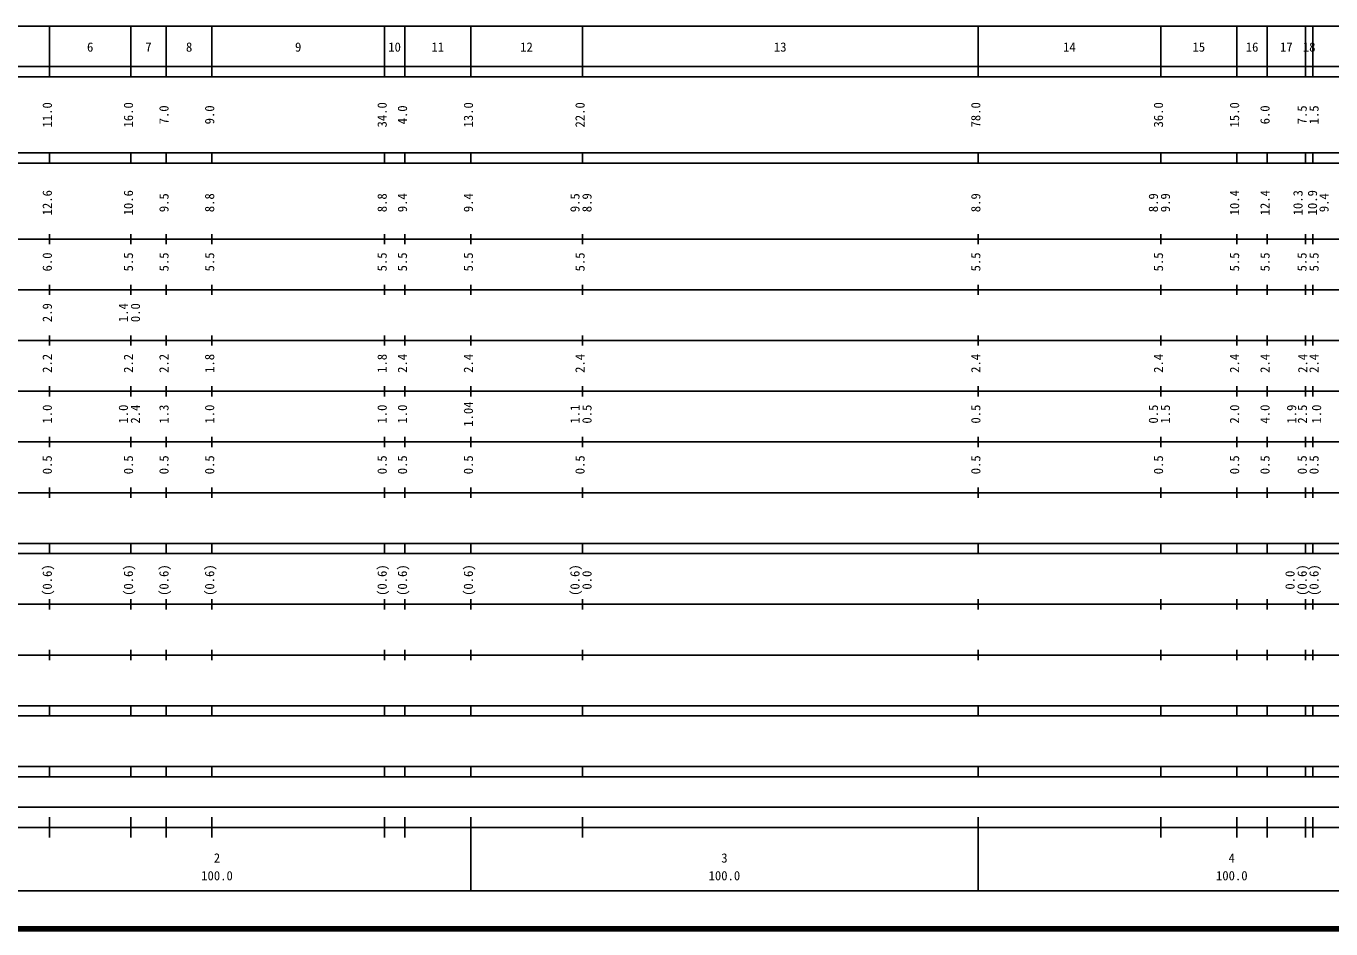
# Model space of a CAD drawing. Units: millimetres on the paper, enlarged 1000 times. Extents: x 40000 to 680000, y 20000 to 380000.
# Drawn here: x 180374 to 437532, y 20000 to 198000 of the extents above; entities that cross this region are included whole.
import ezdxf
from ezdxf.enums import TextEntityAlignment as Align

# ---------------------------------------------------------------- set-up
doc = ezdxf.new("R2010")
doc.units = ezdxf.units.MM
doc.header["$LTSCALE"] = 1000
doc.layers.add('M-TTL', color=2, linetype='Continuous', lineweight=140)
doc.layers.add('M-TTL-BAND', color=7, linetype='Continuous', lineweight=25)
doc.styles.add('ＭＳ ゴシック', font='')
doc.styles.get('ＭＳ ゴシック').set_extended_font_data('MS Gothic')

msp = doc.modelspace()

# ---------------------------------------------------------------- linework, layer by layer
at = {"layer": 'M-TTL'}
msp.add_line((40000, 20000), (680000, 20000), dxfattribs=at)
at = {"layer": 'M-TTL-BAND'}
for p, q in [((68000, 198000), (579000, 198000)), ((185000, 188000), (185000, 198000)), ((201000, 188000), (201000, 198000)), ((208000, 188000), (208000, 198000)), ((217000, 188000), (217000, 198000)), ((251000, 188000), (251000, 198000)), ((255000, 188000), (255000, 198000)), ((268000, 188000), (268000, 198000)), ((290000, 188000), (290000, 198000)), ((368000, 188000), (368000, 198000)), ((404000, 188000), (404000, 198000)), ((419000, 188000), (419000, 198000)), ((425000, 188000), (425000, 198000)), ((432500, 188000), (432500, 198000)), ((434000, 188000), (434000, 198000)), ((40000, 190000), (579000, 190000)), ((40000, 188000), (579000, 188000)), ((40000, 173000), (579000, 173000)), ((185000, 171000), (185000, 173000)), ((201000, 171000), (201000, 173000)), ((208000, 171000), (208000, 173000)), ((217000, 171000), (217000, 173000)), ((251000, 171000), (251000, 173000)), ((255000, 171000), (255000, 173000)), ((268000, 171000), (268000, 173000)), ((290000, 171000), (290000, 173000)), ((368000, 171000), (368000, 173000)), ((404000, 171000), (404000, 173000)), ((419000, 171000), (419000, 173000)), ((425000, 171000), (425000, 173000)), ((432500, 171000), (432500, 173000)), ((434000, 171000), (434000, 173000)), ((40000, 171000), (579000, 171000)), ((185000, 155000), (185000, 157000)), ((201000, 155000), (201000, 157000)), ((208000, 155000), (208000, 157000)), ((217000, 155000), (217000, 157000)), ((251000, 155000), (251000, 157000)), ((255000, 155000), (255000, 157000)), ((268000, 155000), (268000, 157000)), ((290000, 155000), (290000, 157000)), ((368000, 155000), (368000, 157000)), ((404000, 155000), (404000, 157000)), ((419000, 155000), (419000, 157000)), ((425000, 155000), (425000, 157000)), ((432500, 155000), (432500, 157000)), ((434000, 155000), (434000, 157000)), ((40000, 156000), (579000, 156000)), ((185000, 145000), (185000, 147000)), ((201000, 145000), (201000, 147000)), ((208000, 145000), (208000, 147000)), ((217000, 145000), (217000, 147000)), ((251000, 145000), (251000, 147000)), ((255000, 145000), (255000, 147000)), ((268000, 145000), (268000, 147000)), ((290000, 145000), (290000, 147000)), ((368000, 145000), (368000, 147000)), ((404000, 145000), (404000, 147000)), ((419000, 145000), (419000, 147000)), ((425000, 145000), (425000, 147000)), ((432500, 145000), (432500, 147000)), ((434000, 145000), (434000, 147000)), ((46000, 146000), (579000, 146000)), ((185000, 135000), (185000, 137000)), ((201000, 135000), (201000, 137000)), ((208000, 135000), (208000, 137000)), ((217000, 135000), (217000, 137000)), ((251000, 135000), (251000, 137000)), ((255000, 135000), (255000, 137000)), ((268000, 135000), (268000, 137000)), ((290000, 135000), (290000, 137000)), ((368000, 135000), (368000, 137000)), ((404000, 135000), (404000, 137000)), ((419000, 135000), (419000, 137000)), ((425000, 135000), (425000, 137000)), ((432500, 135000), (432500, 137000)), ((434000, 135000), (434000, 137000)), ((52000, 136000), (579000, 136000)), ((185000, 125000), (185000, 127000)), ((201000, 125000), (201000, 127000)), ((208000, 125000), (208000, 127000)), ((217000, 125000), (217000, 127000)), ((251000, 125000), (251000, 127000)), ((255000, 125000), (255000, 127000)), ((268000, 125000), (268000, 127000)), ((290000, 125000), (290000, 127000)), ((368000, 125000), (368000, 127000)), ((404000, 125000), (404000, 127000)), ((419000, 125000), (419000, 127000)), ((425000, 125000), (425000, 127000)), ((432500, 125000), (432500, 127000)), ((434000, 125000), (434000, 127000)), ((46000, 126000), (579000, 126000)), ((52000, 116000), (579000, 116000)), ((185000, 115000), (185000, 117000)), ((201000, 115000), (201000, 117000)), ((208000, 115000), (208000, 117000)), ((217000, 115000), (217000, 117000)), ((251000, 115000), (251000, 117000)), ((255000, 115000), (255000, 117000)), ((268000, 115000), (268000, 117000)), ((290000, 115000), (290000, 117000)), ((368000, 115000), (368000, 117000)), ((404000, 115000), (404000, 117000)), ((419000, 115000), (419000, 117000)), ((425000, 115000), (425000, 117000)), ((432500, 115000), (432500, 117000)), ((434000, 115000), (434000, 117000)), ((46000, 106000), (579000, 106000)), ((185000, 105000), (185000, 107000)), ((201000, 105000), (201000, 107000)), ((208000, 105000), (208000, 107000)), ((217000, 105000), (217000, 107000)), ((251000, 105000), (251000, 107000)), ((255000, 105000), (255000, 107000)), ((268000, 105000), (268000, 107000)), ((290000, 105000), (290000, 107000)), ((368000, 105000), (368000, 107000)), ((404000, 105000), (404000, 107000)), ((419000, 105000), (419000, 107000)), ((425000, 105000), (425000, 107000)), ((432500, 105000), (432500, 107000)), ((434000, 105000), (434000, 107000)), ((40000, 96000), (579000, 96000)), ((185000, 94000), (185000, 96000)), ((201000, 94000), (201000, 96000)), ((208000, 94000), (208000, 96000)), ((217000, 94000), (217000, 96000)), ((251000, 94000), (251000, 96000)), ((255000, 94000), (255000, 96000)), ((268000, 94000), (268000, 96000)), ((290000, 94000), (290000, 96000)), ((368000, 94000), (368000, 96000)), ((404000, 94000), (404000, 96000)), ((419000, 94000), (419000, 96000)), ((425000, 94000), (425000, 96000)), ((432500, 94000), (432500, 96000)), ((434000, 94000), (434000, 96000)), ((40000, 94000), (579000, 94000)), ((185000, 83000), (185000, 85000)), ((201000, 83000), (201000, 85000)), ((208000, 83000), (208000, 85000)), ((217000, 83000), (217000, 85000)), ((251000, 83000), (251000, 85000)), ((255000, 83000), (255000, 85000)), ((268000, 83000), (268000, 85000)), ((290000, 83000), (290000, 85000)), ((368000, 83000), (368000, 85000)), ((404000, 83000), (404000, 85000)), ((419000, 83000), (419000, 85000)), ((425000, 83000), (425000, 85000)), ((432500, 83000), (432500, 85000)), ((434000, 83000), (434000, 85000)), ((49000, 84000), (579000, 84000)), ((185000, 73000), (185000, 75000)), ((201000, 73000), (201000, 75000)), ((208000, 73000), (208000, 75000)), ((217000, 73000), (217000, 75000)), ((251000, 73000), (251000, 75000)), ((255000, 73000), (255000, 75000)), ((268000, 73000), (268000, 75000)), ((290000, 73000), (290000, 75000)), ((368000, 73000), (368000, 75000)), ((404000, 73000), (404000, 75000)), ((419000, 73000), (419000, 75000)), ((425000, 73000), (425000, 75000)), ((432500, 73000), (432500, 75000)), ((434000, 73000), (434000, 75000)), ((40000, 74000), (579000, 74000)), ((40000, 64000), (579000, 64000)), ((40000, 62000), (579000, 62000)), ((185000, 62000), (185000, 64000)), ((201000, 62000), (201000, 64000)), ((208000, 62000), (208000, 64000)), ((217000, 62000), (217000, 64000)), ((251000, 62000), (251000, 64000)), ((255000, 62000), (255000, 64000)), ((268000, 62000), (268000, 64000)), ((290000, 62000), (290000, 64000)), ((368000, 62000), (368000, 64000)), ((404000, 62000), (404000, 64000)), ((419000, 62000), (419000, 64000)), ((425000, 62000), (425000, 64000)), ((432500, 62000), (432500, 64000)), ((434000, 62000), (434000, 64000)), ((40000, 52000), (579000, 52000)), ((185000, 50000), (185000, 52000)), ((201000, 50000), (201000, 52000)), ((208000, 50000), (208000, 52000)), ((217000, 50000), (217000, 52000)), ((251000, 50000), (251000, 52000)), ((255000, 50000), (255000, 52000)), ((268000, 50000), (268000, 52000)), ((290000, 50000), (290000, 52000)), ((368000, 50000), (368000, 52000)), ((404000, 50000), (404000, 52000)), ((419000, 50000), (419000, 52000)), ((425000, 50000), (425000, 52000)), ((432500, 50000), (432500, 52000)), ((434000, 50000), (434000, 52000)), ((40000, 50000), (579000, 50000)), ((71000, 44000), (526000, 44000)), ((185000, 38000), (185000, 42000)), ((201000, 38000), (201000, 42000)), ((208000, 38000), (208000, 42000)), ((217000, 38000), (217000, 42000)), ((251000, 38000), (251000, 42000)), ((255000, 38000), (255000, 42000)), ((268000, 27500), (268000, 42000)), ((290000, 38000), (290000, 42000)), ((368000, 27500), (368000, 42000)), ((404000, 38000), (404000, 42000)), ((419000, 38000), (419000, 42000)), ((425000, 38000), (425000, 42000)), ((432500, 38000), (432500, 42000)), ((434000, 38000), (434000, 42000)), ((40000, 40000), (579000, 40000)), ((68000, 27500), (579000, 27500))]:
    msp.add_line(p, q, dxfattribs=at)

# ---------------------------------------------------------------- texts
at = {"layer": 'M-TTL-BAND', "style": 'ＭＳ ゴシック'}
for s, p in [('6', (193000, 192405)), ('7', (204500, 192405)), ('8', (212500, 192405)), ('9', (234000, 192405)), ('10', (253000, 192405)), ('11', (261500, 192405)), ('12', (279000, 192405)), ('13', (329000, 192405)), ('14', (386000, 192405)), ('15', (411500, 192405)), ('16', (422000, 192405)), ('17', (428750, 192405)), ('18', (433250, 192405)), ('2', (218000, 32523)), ('3', (318000, 32523)), ('4', (418000, 32523)), ('100.0', (218000, 29033)), ('100.0', (318000, 29033)), ('100.0', (418000, 29033))]:
    msp.add_text(s, height=1833, dxfattribs=at).set_placement(p, align=Align.BOTTOM_CENTER)
for s, p in [('11.0', (186000, 180500)), ('16.0', (202000, 180500)), ('34.0', (252000, 180500)), ('13.0', (269000, 180500)), ('22.0', (291000, 180500)), ('78.0', (369000, 180500)), ('36.0', (405000, 180500)), ('15.0', (420000, 180500)), ('7.0', (209000, 180500)), ('9.0', (218000, 180500)), ('4.0', (256000, 180500)), ('6.0', (426000, 180500)), ('7.5', (433327, 180500)), ('1.5', (435662, 180500)), ('12.6', (186000, 163174)), ('10.6', (202000, 163174)), ('9.5', (209000, 163174)), ('8.8', (218000, 163174)), ('8.8', (252000, 163174)), ('9.4', (256000, 163174)), ('9.4', (269000, 163174)), ('9.5', (290000, 163174)), ('8.9', (292370, 163174)), ('8.9', (369000, 163174)), ('8.9', (404000, 163174)), ('9.9', (406370, 163174)), ('10.4', (420000, 163174)), ('12.4', (426000, 163174)), ('10.3', (432500, 163174)), ('10.9', (435352, 163174)), ('9.4', (437628, 163174)), ('6.0', (186000, 151500)), ('5.5', (202000, 151500)), ('5.5', (209000, 151500)), ('5.5', (218000, 151500)), ('5.5', (252000, 151500)), ('5.5', (256000, 151500)), ('5.5', (269000, 151500)), ('5.5', (291000, 151500)), ('5.5', (369000, 151500)), ('5.5', (405000, 151500)), ('5.5', (420000, 151500)), ('5.5', (426000, 151500)), ('5.5', (433289, 151500)), ('5.5', (435662, 151500)), ('2.9', (186000, 141500)), ('1.4', (201000, 141500)), ('0.0', (203370, 141500)), ('2.2', (186000, 131500)), ('2.2', (202000, 131500)), ('2.2', (209000, 131500)), ('1.8', (218000, 131500)), ('1.8', (252000, 131500)), ('2.4', (256000, 131500)), ('2.4', (269000, 131500)), ('2.4', (291000, 131500)), ('2.4', (369000, 131500)), ('2.4', (405000, 131500)), ('2.4', (420000, 131500)), ('2.4', (426000, 131500)), ('2.4', (433435, 131500)), ('2.4', (435662, 131500)), ('1.04', (269000, 121500)), ('1.0', (186000, 121500)), ('1.0', (201000, 121500)), ('2.4', (203370, 121500)), ('1.3', (209000, 121500)), ('1.0', (218000, 121500)), ('1.0', (252000, 121500)), ('1.0', (256000, 121500)), ('1.1', (290000, 121500)), ('0.5', (292370, 121500)), ('0.5', (369000, 121500)), ('0.5', (404000, 121500)), ('1.5', (406370, 121500)), ('2.0', (420000, 121500)), ('4.0', (426000, 121500)), ('1.9', (431247, 121500)), ('2.5', (433367, 121500)), ('1.0', (436160, 121500)), ('0.5', (186000, 111500)), ('0.5', (202000, 111500)), ('0.5', (209000, 111500)), ('0.5', (218000, 111500)), ('0.5', (252000, 111500)), ('0.5', (256000, 111500)), ('0.5', (269000, 111500)), ('0.5', (291000, 111500)), ('0.5', (369000, 111500)), ('0.5', (405000, 111500)), ('0.5', (420000, 111500)), ('0.5', (426000, 111500)), ('0.5', (433329, 111500)), ('0.5', (435662, 111500)), ('(0.6)', (186000, 88764)), ('(0.6)', (202000, 88764)), ('(0.6)', (209000, 88764)), ('(0.6)', (218000, 88764)), ('(0.6)', (252000, 88764)), ('(0.6)', (256000, 88764)), ('(0.6)', (269000, 88764)), ('(0.6)', (290000, 88764)), ('0.0', (292370, 88764)), ('0.0', (430931, 88764)), ('(0.6)', (433323, 88764)), ('(0.6)', (435662, 88764))]:
    msp.add_text(s, height=1833, rotation=90, dxfattribs=at).set_placement(p, align=Align.BOTTOM_CENTER)

doc.saveas('drawing.dxf')
